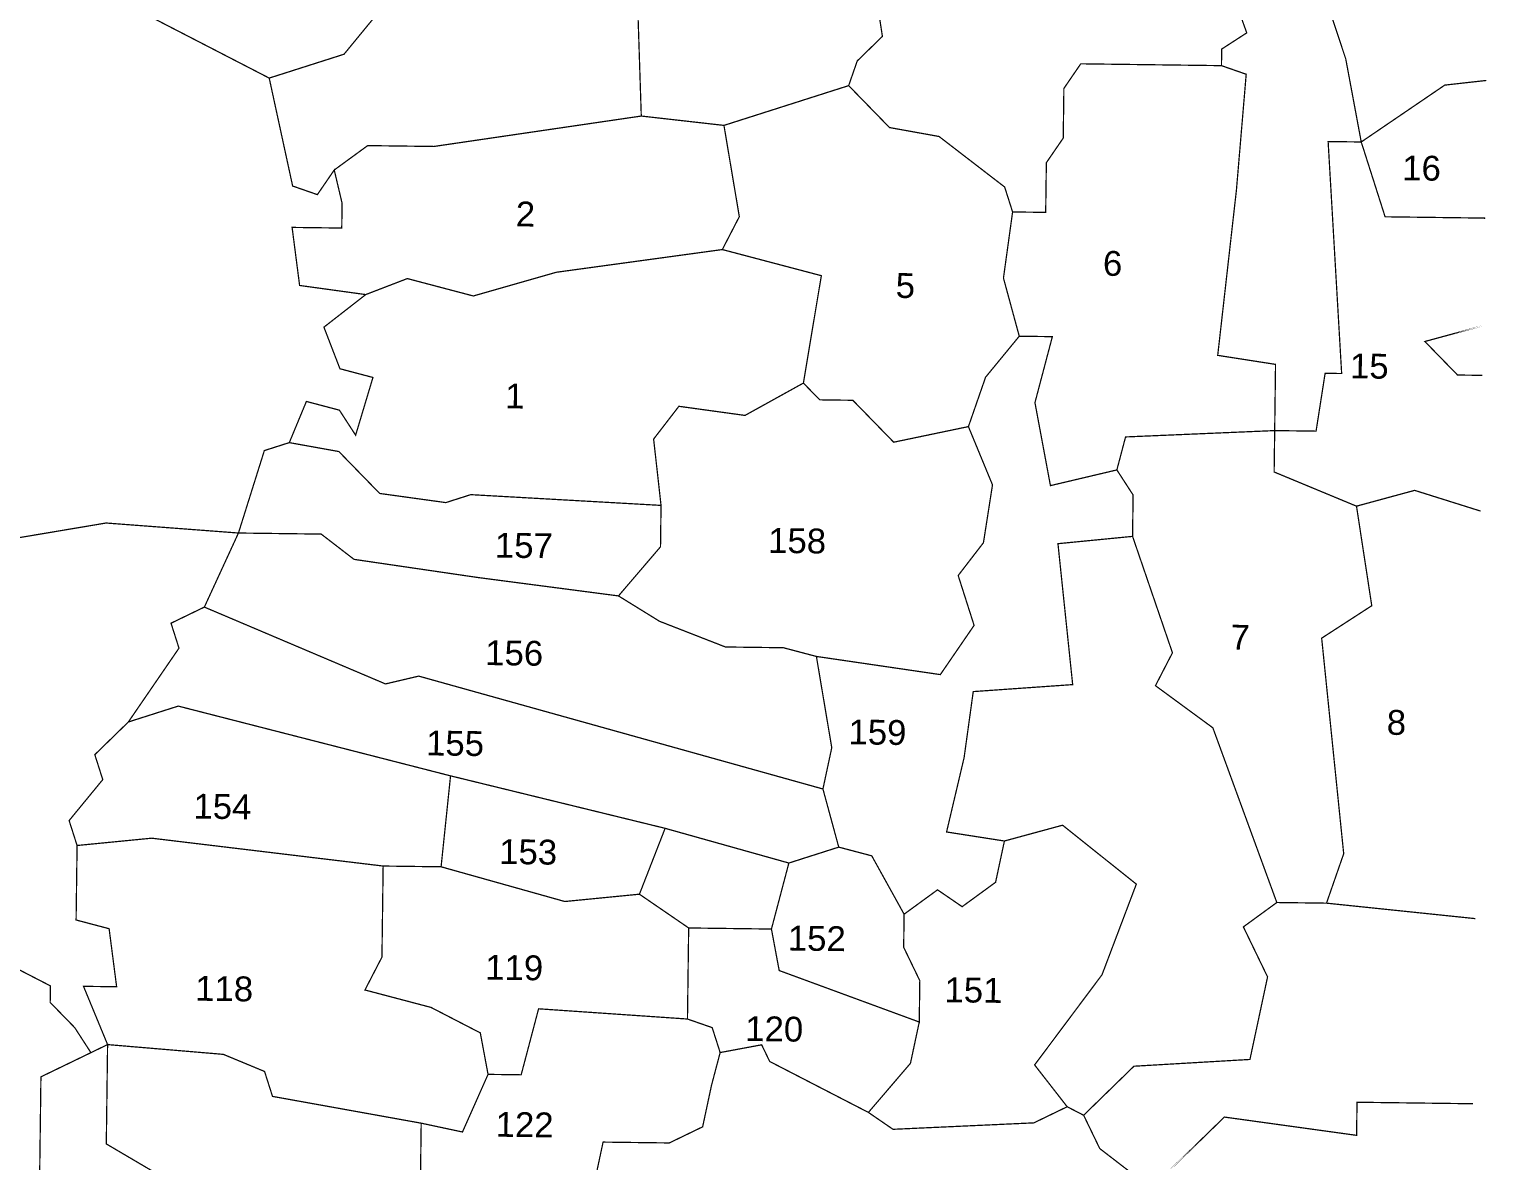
# Model space of a CAD drawing. Header units: metres. Extents: x 259278 to 277237, y 2171369 to 2185379.
# Drawn here: x 276488 to 277186, y 2174934 to 2175476 of the extents above; entities that cross this region are included whole.
import ezdxf

# ---------------------------------------------------------------- set-up
doc = ezdxf.new("R2010")
doc.units = ezdxf.units.M
doc.header["$MEASUREMENT"] = 0
for name, color, linetype in [('RIVER @ 1', 4, 'Continuous'), ('SURVEY NO.', 7, 'Continuous'), ('SURVEY PLOT BOUNDARY', 35, 'Continuous')]:
    doc.layers.add(name, color=color, linetype=linetype)
doc.styles.add('PDF Arial', font='arial.ttf')

msp = doc.modelspace()

# ---------------------------------------------------------------- hatches: boundary and pattern name
at = {"layer": 'RIVER @ 1'}
h = msp.add_hatch(dxfattribs=at)
h.set_pattern_fill('DASH', color=256, scale=11.894434, angle=-0.74564)
h.set_pattern_definition([(359.25436, (257896.262, 2170850.366), (38.253085, 37.270174), [37.76483, -37.76483])])
edge = h.paths.add_edge_path()
edge.add_line((277165.72, 2174242.72), (277165.78, 2174247.49))
edge.add_line((277165.78, 2174247.49), (277094.27, 2174236.52))
edge.add_line((277094.27, 2174236.52), (276998.98, 2174225.86))
edge.add_line((276998.98, 2174225.86), (276955.42, 2174230.4))
edge.add_line((276955.42, 2174230.4), (276872.28, 2174239.41))
edge.add_line((276872.28, 2174239.41), (276702.23, 2174273.35))
edge.add_line((276702.23, 2174273.35), (276619.24, 2174294.25))
edge.add_line((276619.24, 2174294.25), (276559.88, 2174302.96))
edge.add_line((276559.88, 2174302.96), (276468.81, 2174312.07))
edge.add_line((276468.81, 2174312.07), (276397.45, 2174313))
edge.add_line((276397.45, 2174313), (276314.05, 2174302.19))
edge.add_line((276314.05, 2174302.19), (276274.31, 2174294.78))
edge.add_line((276274.31, 2174294.78), (276234.46, 2174279.43))
edge.add_line((276234.46, 2174279.43), (276202.38, 2174252.09))
edge.add_line((276202.38, 2174252.09), (276174.17, 2174216.77))
edge.add_line((276174.17, 2174216.77), (276141.99, 2174181.5))
edge.add_line((276141.99, 2174181.5), (276130, 2174173.73))
edge.add_line((276130, 2174173.73), (276125.98, 2174169.81))
edge.add_line((276125.98, 2174169.81), (276109.97, 2174158.12))
edge.add_line((276109.97, 2174158.12), (276038.25, 2174131.3))
edge.add_line((276038.25, 2174131.3), (275879.07, 2174085.79))
edge.add_line((275879.07, 2174085.79), (275719.78, 2174032.34))
edge.add_line((275719.78, 2174032.34), (275663.97, 2174009.28))
edge.add_line((275663.97, 2174009.28), (275624.12, 2173993.93))
edge.add_line((275624.12, 2173993.93), (275560.08, 2173947.18))
edge.add_line((275560.08, 2173947.18), (275544.06, 2173935.49))
edge.add_line((275544.06, 2173935.49), (275495.98, 2173896.46))
edge.add_line((275495.98, 2173896.46), (275459.94, 2173869.17))
edge.add_line((275459.94, 2173869.17), (275439.86, 2173849.61))
edge.add_line((275439.86, 2173849.61), (275419.99, 2173845.9))
edge.add_line((275419.99, 2173845.9), (275408.09, 2173846.06))
edge.add_line((275408.09, 2173846.06), (275396.36, 2173858.1))
edge.add_line((275396.36, 2173858.1), (275388.74, 2173882))
edge.add_line((275388.74, 2173882), (275377.46, 2173929.73))
edge.add_line((275377.46, 2173929.73), (275378.14, 2173981.27))
edge.add_line((275378.14, 2173981.27), (275387.35, 2174080.29))
edge.add_line((275387.35, 2174080.29), (275392.09, 2174139.71))
edge.add_line((275392.09, 2174139.71), (275393.02, 2174211.08))
edge.add_line((275393.02, 2174211.08), (275390.19, 2174298.35))
edge.add_line((275390.19, 2174298.35), (275391.02, 2174361.79))
edge.add_line((275391.02, 2174361.79), (275403.68, 2174421.11))
edge.add_line((275403.68, 2174421.11), (275424.18, 2174472.39))
edge.add_line((275424.18, 2174472.39), (275452.26, 2174520.84))
edge.add_line((275452.26, 2174520.84), (275460.68, 2174535.36))
edge.add_line((275460.68, 2174535.36), (275476.79, 2174554.98))
edge.add_line((275476.79, 2174554.98), (275480.86, 2174562.86))
edge.add_line((275480.86, 2174562.86), (275488.94, 2174574.65))
edge.add_line((275488.94, 2174574.65), (275505.27, 2174610.13))
edge.add_line((275505.27, 2174610.13), (275513.71, 2174649.67))
edge.add_line((275513.71, 2174649.67), (275514.64, 2174721.04))
edge.add_line((275514.64, 2174721.04), (275492.4, 2174840.29))
edge.add_line((275492.4, 2174840.29), (275446.69, 2174983.65))
edge.add_line((275446.69, 2174983.65), (275407.87, 2175047.6))
edge.add_line((275407.87, 2175047.6), (275357.27, 2175119.64))
edge.add_line((275357.27, 2175119.64), (275278.96, 2175196))
edge.add_line((275278.96, 2175196), (275208.59, 2175272.26))
edge.add_line((275208.59, 2175272.26), (275173.43, 2175312.37))
edge.add_line((275173.43, 2175312.37), (275177.34, 2175308.35))
edge.add_line((275177.34, 2175308.35), (275103.1, 2175392.6))
edge.add_line((275103.1, 2175392.6), (274981.97, 2175529))
edge.add_line((274981.97, 2175529), (274892.44, 2175657.06))
edge.add_line((274892.44, 2175657.06), (274853.73, 2175728.94))
edge.add_line((274853.73, 2175728.94), (274811.36, 2175824.66))
edge.add_line((274811.36, 2175824.66), (274773.17, 2175936.2))
edge.add_line((274773.17, 2175936.2), (274761.74, 2175972.03))
edge.add_line((274761.74, 2175972.03), (274754.82, 2175997.51))
edge.add_line((274754.82, 2175997.51), (274750.16, 2175995.98))
edge.add_line((274750.16, 2175995.98), (274698.11, 2175957))
edge.add_line((274698.11, 2175957), (274721.01, 2175889.29))
edge.add_line((274721.01, 2175889.29), (274744.13, 2175837.44))
edge.add_line((274744.13, 2175837.44), (274798.13, 2175721.73))
edge.add_line((274798.13, 2175721.73), (274805.85, 2175705.77))
edge.add_line((274805.85, 2175705.77), (274817.49, 2175685.79))
edge.add_line((274817.49, 2175685.79), (274863.87, 2175593.98))
edge.add_line((274863.87, 2175593.98), (274863.82, 2175590.02))
edge.add_line((274863.82, 2175590.02), (274871.59, 2175578.02))
edge.add_line((274871.59, 2175578.02), (274914.42, 2175517.98))
edge.add_line((274914.42, 2175517.98), (274996.18, 2175401.92))
edge.add_line((274996.18, 2175401.92), (275097.75, 2175285.6))
edge.add_line((275097.75, 2175285.6), (275183.82, 2175197.24))
edge.add_line((275183.82, 2175197.24), (275219.04, 2175161.09))
edge.add_line((275219.04, 2175161.09), (275281.69, 2175100.79))
edge.add_line((275281.69, 2175100.79), (275289.52, 2175092.76))
edge.add_line((275289.52, 2175092.76), (275324.57, 2175044.72))
edge.add_line((275324.57, 2175044.72), (275332.4, 2175036.68))
edge.add_line((275332.4, 2175036.68), (275355.82, 2175008.62))
edge.add_line((275355.82, 2175008.62), (275359.58, 2174992.71))
edge.add_line((275359.58, 2174992.71), (275375.08, 2174964.75))
edge.add_line((275375.08, 2174964.75), (275378.89, 2174952.8))
edge.add_line((275378.89, 2174952.8), (275401.9, 2174893.02))
edge.add_line((275401.9, 2174893.02), (275420.74, 2174817.43))
edge.add_line((275420.74, 2174817.43), (275424.34, 2174789.63))
edge.add_line((275424.34, 2174789.63), (275424.08, 2174769.8))
edge.add_line((275424.08, 2174769.8), (275427.63, 2174738.03))
edge.add_line((275427.63, 2174738.03), (275427.48, 2174726.14))
edge.add_line((275427.48, 2174726.14), (275422.95, 2174682.58))
edge.add_line((275422.95, 2174682.58), (275401.94, 2174591.65))
edge.add_line((275401.94, 2174591.65), (275381.34, 2174532.43))
edge.add_line((275381.34, 2174532.43), (275373, 2174500.82))
edge.add_line((275373, 2174500.82), (275364.45, 2174473.08))
edge.add_line((275364.45, 2174473.08), (275352.3, 2174433.67))
edge.add_line((275352.3, 2174433.67), (275343.86, 2174394.13))
edge.add_line((275343.86, 2174394.13), (275343.91, 2174398.09))
edge.add_line((275343.91, 2174398.09), (275326.87, 2174307.11))
edge.add_line((275326.87, 2174307.11), (275309.82, 2174216.12))
edge.add_line((275309.82, 2174216.12), (275309.77, 2174212.16))
edge.add_line((275309.77, 2174212.16), (275288.2, 2174077.61))
edge.add_line((275288.2, 2174077.61), (275279.44, 2174014.28))
edge.add_line((275279.44, 2174014.28), (275274.91, 2173970.72))
edge.add_line((275274.91, 2173970.72), (275274.86, 2173966.75))
edge.add_line((275274.86, 2173966.75), (275264.82, 2173804.3))
edge.add_line((275264.82, 2173804.3), (275260.08, 2173744.88))
edge.add_line((275260.08, 2173744.88), (275254.1, 2173590.3))
edge.add_line((275254.1, 2173590.3), (275244.99, 2173499.22))
edge.add_line((275244.99, 2173499.22), (275236.44, 2173451.74))
edge.add_line((275236.44, 2173451.74), (275236.39, 2173447.78))
edge.add_line((275236.39, 2173447.78), (275232.01, 2173416.11))
edge.add_line((275232.01, 2173416.11), (275206.99, 2173321.26))
edge.add_line((275206.99, 2173321.26), (275194.53, 2173277.81))
edge.add_line((275194.53, 2173277.81), (275190.3, 2173258.03))
edge.add_line((275190.3, 2173258.03), (275169.3, 2173167.1))
edge.add_line((275169.3, 2173167.1), (275152.25, 2173076.12))
edge.add_line((275152.25, 2173076.12), (275147.64, 2173040.84))
edge.add_line((275147.64, 2173040.84), (275143.45, 2173008.82))
edge.add_line((275143.45, 2173008.82), (275109.1, 2172807.03))
edge.add_line((275109.1, 2172807.03), (275095.66, 2172688.24))
edge.add_line((275095.66, 2172688.24), (275086.6, 2172601.11))
edge.add_line((275086.6, 2172601.11), (275086.24, 2172573.36))
edge.add_line((275086.24, 2172573.36), (275081.34, 2172502.05))
edge.add_line((275081.34, 2172502.05), (275084.74, 2172458.38))
edge.add_line((275084.74, 2172458.38), (275084.23, 2172418.73))
edge.add_line((275084.23, 2172418.73), (275091.43, 2172363.12))
edge.add_line((275091.43, 2172363.12), (275105.48, 2172224.15))
edge.add_line((275105.48, 2172224.15), (275127.2, 2172065.25))
edge.add_line((275127.2, 2172065.25), (275134.62, 2172025.49))
edge.add_line((275134.62, 2172025.49), (275164.63, 2171894.24))
edge.add_line((275164.63, 2171894.24), (275198.24, 2171735.19))
edge.add_line((275198.24, 2171735.19), (275213.37, 2171679.47))
edge.add_line((275213.37, 2171679.47), (275246.88, 2171512.49))
edge.add_line((275246.88, 2171512.49), (275246.94, 2171516.45))
edge.add_line((275246.94, 2171516.45), (275269.33, 2171409.09))
edge.add_line((275269.33, 2171409.09), (275271.15, 2171397.17))

# ---------------------------------------------------------------- linework, layer by layer
at = {"layer": 'SURVEY PLOT BOUNDARY', "lineweight": 18, "const_width": 0.595}
for points in [[(276857.95, 2175575.96), (276861.61, 2175552.12), (276877.26, 2175536.06), (276873.14, 2175524.21), (276888.95, 2175520.04), (276896.25, 2175472.36), (276884.21, 2175460.62), (276880.09, 2175448.78), (276820.37, 2175429.73), (276780.78, 2175434.21), (276777.95, 2175521.49), (276770.18, 2175533.48), (276786.44, 2175565), (276794.53, 2175576.79)], [(277058.63, 2175458.35), (277058.73, 2175466.28), (277070.73, 2175474.06), (277059.25, 2175505.93), (277063.58, 2175533.63), (277075.62, 2175545.37), (277072.07, 2175577.14), (277083.81, 2175565.09), (277118.15, 2175461.54), (277125.56, 2175421.79), (277109.7, 2175422), (277112.94, 2175366.44), (277116.18, 2175310.88), (277108.26, 2175310.98), (277103.93, 2175283.28), (277084.11, 2175283.54), (277084.52, 2175315.26), (277056.83, 2175319.58), (277065.79, 2175398.78), (277070.47, 2175454.23)], [(276770.18, 2175533.48), (276777.95, 2175521.49), (276780.78, 2175434.21), (276681.47, 2175419.64), (276649.75, 2175420.05), (276633.74, 2175408.36), (276625.66, 2175396.57), (276613.82, 2175400.69), (276602.6, 2175452.39), (276638.43, 2175463.82), (276654.54, 2175483.44), (276666.64, 2175499.14), (276710.25, 2175498.57)], [(277084.11, 2175283.54), (277012.7, 2175280.5), (277008.53, 2175264.7), (276976.72, 2175257.18), (276969.3, 2175296.93), (276977.64, 2175328.54), (276961.79, 2175328.75), (276954.22, 2175356.61), (276958.6, 2175388.27), (276974.45, 2175388.07), (276974.76, 2175411.86), (276982.85, 2175423.65), (276983.16, 2175447.44), (276991.24, 2175459.23), (277058.63, 2175458.35), (277070.47, 2175454.23), (277065.79, 2175398.78), (277056.83, 2175319.58), (277084.52, 2175315.26)], [(276961.79, 2175328.75), (276945.67, 2175309.13), (276937.44, 2175285.45), (276901.65, 2175277.98), (276882.09, 2175298.06), (276866.24, 2175298.27), (276858.41, 2175306.3), (276867.01, 2175357.74), (276819.59, 2175370.26), (276827.73, 2175386.01), (276820.37, 2175429.73), (276880.09, 2175448.78), (276899.65, 2175428.7), (276923.38, 2175424.42), (276954.79, 2175400.22), (276958.6, 2175388.27), (276954.22, 2175356.61)], [(276819.59, 2175370.26), (276740.16, 2175359.39), (276700.36, 2175348.02), (276668.75, 2175356.36), (276648.82, 2175348.69), (276617.16, 2175353.06), (276613.56, 2175380.87), (276637.34, 2175380.56), (276637.5, 2175392.45), (276633.74, 2175408.36), (276649.75, 2175420.05), (276681.47, 2175419.64), (276780.78, 2175434.21), (276820.37, 2175429.73), (276827.73, 2175386.01)], [(276858.41, 2175306.3), (276830.45, 2175290.81), (276798.79, 2175295.18), (276786.69, 2175279.48), (276790.24, 2175247.71), (276699.12, 2175252.86), (276687.18, 2175249.05), (276655.51, 2175253.43), (276635.95, 2175273.51), (276612.22, 2175277.78), (276620.4, 2175297.5), (276636.21, 2175293.33), (276643.98, 2175281.34), (276652.27, 2175308.99), (276636.47, 2175313.16), (276628.8, 2175333.08), (276648.82, 2175348.69), (276668.75, 2175356.36), (276700.36, 2175348.02), (276740.16, 2175359.39), (276819.59, 2175370.26), (276867.01, 2175357.74)], [(277008.53, 2175264.7), (277016.31, 2175252.7), (277016.05, 2175232.87), (276980.32, 2175229.37), (276987.37, 2175161.87), (276939.75, 2175158.52), (276935.37, 2175126.86), (276926.98, 2175091.28), (276954.68, 2175086.95), (276950.45, 2175067.18), (276934.44, 2175055.49), (276922.65, 2175063.57), (276906.64, 2175051.89), (276891.15, 2175079.85), (276875.34, 2175084.02), (276867.77, 2175111.87), (276872, 2175131.65), (276864.64, 2175175.36), (276923.99, 2175166.66), (276940.16, 2175190.24), (276932.54, 2175214.13), (276944.64, 2175229.84), (276948.97, 2175257.54), (276937.44, 2175285.45), (276945.67, 2175309.13), (276961.79, 2175328.75), (276977.64, 2175328.54), (276969.3, 2175296.93), (276976.72, 2175257.18)], [(277183.89, 2175333.79), (277156.03, 2175326.22), (277171.68, 2175310.16), (277183.58, 2175310), (277171.68, 2175310.16), (277156.03, 2175326.22)], [(276937.44, 2175285.45), (276948.97, 2175257.54), (276944.64, 2175229.84), (276932.54, 2175214.13), (276940.16, 2175190.24), (276923.99, 2175166.66), (276864.64, 2175175.36), (276848.83, 2175179.53), (276821.08, 2175179.89), (276789.52, 2175192.2), (276769.86, 2175204.35), (276789.99, 2175227.88), (276790.24, 2175247.71), (276786.69, 2175279.48), (276798.79, 2175295.18), (276830.45, 2175290.81), (276858.41, 2175306.3), (276866.24, 2175298.27), (276882.09, 2175298.06), (276901.65, 2175277.98)], [(277085.13, 2175057.49), (277054.5, 2175141.17), (277027.01, 2175161.35), (277035.15, 2175177.11), (277016.05, 2175232.87), (277016.31, 2175252.7), (277008.53, 2175264.7), (277012.7, 2175280.5), (277084.11, 2175283.54), (277083.85, 2175263.71), (277123.29, 2175247.34), (277130.6, 2175199.66), (277106.61, 2175184.11), (277117.16, 2175080.87), (277108.92, 2175057.18)], [(276790.24, 2175247.71), (276789.99, 2175227.88), (276769.86, 2175204.35), (276702.57, 2175213.16), (276643.21, 2175221.86), (276627.51, 2175233.96), (276587.87, 2175234.48), (276600.27, 2175273.97), (276612.22, 2175277.78), (276635.95, 2175273.51), (276655.51, 2175253.43), (276687.18, 2175249.05), (276699.12, 2175252.86)], [(276867.77, 2175111.87), (276674.2, 2175165.94), (276658.29, 2175162.19), (276571.54, 2175199), (276587.87, 2175234.48), (276627.51, 2175233.96), (276643.21, 2175221.86), (276702.57, 2175213.16), (276769.86, 2175204.35), (276789.52, 2175192.2), (276821.08, 2175179.89), (276848.83, 2175179.53), (276864.64, 2175175.36), (276872, 2175131.65)], [(276984.74, 2174959.66), (276969.14, 2174979.69), (277001.42, 2175022.89), (277017.85, 2175066.3), (276982.53, 2175094.52), (276954.68, 2175086.95), (276926.98, 2175091.28), (276935.37, 2175126.86), (276939.75, 2175158.52), (276987.37, 2175161.87), (276980.32, 2175229.37), (277016.05, 2175232.87), (277035.15, 2175177.11), (277027.01, 2175161.35), (277054.5, 2175141.17), (277085.13, 2175057.49), (277069.12, 2175045.81), (277080.7, 2175021.86), (277072.26, 2174982.32), (277016.71, 2174979.07), (276992.62, 2174955.59)], [(276875.34, 2175084.02), (276851.45, 2175076.4), (276792.2, 2175093.03), (276689.44, 2175118.16), (276559.03, 2175151.58), (276535.14, 2175143.96), (276559.39, 2175179.33), (276555.58, 2175191.28), (276571.54, 2175199), (276658.29, 2175162.19), (276674.2, 2175165.94), (276867.77, 2175111.87)], [(276689.44, 2175118.16), (276684.91, 2175074.6), (276657.16, 2175074.96), (276546.31, 2175088.3), (276510.59, 2175084.8), (276506.78, 2175096.74), (276522.89, 2175116.36), (276519.08, 2175128.31), (276535.14, 2175143.96), (276559.03, 2175151.58)], [(276792.2, 2175093.03), (276779.89, 2175061.47), (276744.16, 2175057.97), (276684.91, 2175074.6), (276689.44, 2175118.16)], [(276851.45, 2175076.4), (276843.11, 2175044.78), (276803.47, 2175045.3), (276779.89, 2175061.47), (276792.2, 2175093.03)], [(276913.9, 2175000.24), (276914.16, 2175020.06), (276906.44, 2175036.03), (276906.64, 2175051.89), (276922.65, 2175063.57), (276934.44, 2175055.49), (276950.45, 2175067.18), (276954.68, 2175086.95), (276982.53, 2175094.52), (277017.85, 2175066.3), (277001.42, 2175022.89), (276969.14, 2174979.69), (276984.74, 2174959.66), (276968.78, 2174951.94), (276901.34, 2174948.85), (276889.55, 2174956.94), (276909.68, 2174980.47)], [(276657.16, 2175074.96), (276656.85, 2175051.17), (276656.59, 2175031.35), (276648.45, 2175015.59), (276680.06, 2175007.25), (276703.69, 2174995.04), (276707.4, 2174975.17), (276695.15, 2174947.57), (276675.38, 2174951.79), (276604.18, 2174964.62), (276600.37, 2174976.56), (276580.65, 2174984.75), (276525.2, 2174989.44), (276513.67, 2175017.34), (276529.53, 2175017.14), (276525.93, 2175044.94), (276510.12, 2175049.12), (276510.59, 2175084.8), (276546.31, 2175088.3)], [(276906.64, 2175051.89), (276906.44, 2175036.03), (276914.16, 2175020.06), (276913.9, 2175000.24), (276846.82, 2175024.91), (276843.11, 2175044.78), (276851.45, 2175076.4), (276875.34, 2175084.02), (276891.15, 2175079.85)], [(276803.47, 2175045.3), (276802.9, 2175001.68), (276731.6, 2175006.58), (276723.26, 2174974.96), (276707.4, 2174975.17), (276703.69, 2174995.04), (276680.06, 2175007.25), (276648.45, 2175015.59), (276656.59, 2175031.35), (276656.85, 2175051.17), (276657.16, 2175074.96), (276684.91, 2175074.6), (276744.16, 2175057.97), (276779.89, 2175061.47)], [(276889.55, 2174956.94), (276842.29, 2174981.34), (276838.43, 2174989.33), (276818.55, 2174985.62), (276814.74, 2174997.56), (276802.9, 2175001.68), (276803.47, 2175045.3), (276843.11, 2175044.78), (276846.82, 2175024.91), (276913.9, 2175000.24), (276909.68, 2174980.47)], [(276517.22, 2174985.57), (276493.28, 2174973.99), (276492.56, 2174918.48), (276472.38, 2174890.99), (276491.79, 2174859.01), (276506.46, 2174767.61), (276498.48, 2174763.75), (276482.67, 2174767.92), (276427.28, 2174776.58), (276416.26, 2174844.13), (276408.75, 2174875.95), (276392.89, 2174876.16), (276389.54, 2174923.79), (276405.5, 2174931.51), (276433.25, 2174931.15), (276445.3, 2174942.89), (276446.07, 2175002.36), (276477.89, 2175009.88), (276482.06, 2175025.69), (276497.82, 2175017.55), (276497.71, 2175009.62), (276509.45, 2174997.57)], [(276734.12, 2174895.51), (276690.82, 2174919.87), (276675.07, 2174928), (276675.38, 2174951.79), (276695.15, 2174947.57), (276707.4, 2174975.17), (276723.26, 2174974.96), (276731.6, 2175006.58), (276802.9, 2175001.68), (276814.74, 2174997.56), (276818.55, 2174985.62), (276814.38, 2174969.81), (276810.16, 2174950.04), (276794.2, 2174942.32), (276762.49, 2174942.73), (276758.26, 2174922.96), (276761.92, 2174899.12)], [(276618.18, 2174821.68), (276582.34, 2174810.25), (276594.49, 2174829.92), (276598.67, 2174845.72), (276567.31, 2174873.89), (276551.61, 2174885.99), (276532.15, 2174914), (276516.4, 2174922.14), (276508.31, 2174910.35), (276492.56, 2174918.48), (276493.28, 2174973.99), (276517.22, 2174985.57), (276525.2, 2174989.44), (276524.89, 2174965.65), (276524.58, 2174941.86), (276552.13, 2174925.64), (276583.58, 2174905.4), (276591.25, 2174885.47), (276614.78, 2174865.34), (276610.45, 2174837.64)], [(276690.82, 2174919.87), (276686.39, 2174884.24), (276690, 2174856.43), (276685.93, 2174848.55), (276666.06, 2174844.85), (276657.97, 2174833.05), (276642.12, 2174833.26), (276629.97, 2174813.59), (276618.18, 2174821.68), (276610.45, 2174837.64), (276614.78, 2174865.34), (276591.25, 2174885.47), (276583.58, 2174905.4), (276552.13, 2174925.64), (276524.58, 2174941.86), (276524.89, 2174965.65), (276525.2, 2174989.44), (276580.65, 2174984.75), (276600.37, 2174976.56), (276604.18, 2174964.62), (276675.38, 2174951.79), (276675.07, 2174928)]]:
    msp.add_lwpolyline(points, close=True, dxfattribs=at)
for points in [[(277016.04, 2174927.53), (277000.34, 2174939.63), (276992.62, 2174955.59), (277016.71, 2174979.07), (277072.26, 2174982.32), (277080.7, 2175021.86), (277069.12, 2175045.81), (277085.13, 2175057.49), (277108.92, 2175057.18), (277180.19, 2175049.77), (277108.92, 2175057.18), (277117.16, 2175080.87), (277106.61, 2175184.11), (277130.6, 2175199.66), (277123.29, 2175247.34), (277151.14, 2175254.91), (277182.73, 2175244.98), (277151.14, 2175254.91), (277123.29, 2175247.34), (277083.85, 2175263.71), (277084.11, 2175283.54), (277103.93, 2175283.28), (277108.26, 2175310.98), (277116.18, 2175310.88), (277109.7, 2175422), (277125.56, 2175421.79), (277136.99, 2175385.95), (277184.56, 2175385.33), (277136.99, 2175385.95), (277125.56, 2175421.79), (277165.56, 2175449.03), (277185.41, 2175451.25), (277165.56, 2175449.03), (277125.56, 2175421.79), (277118.15, 2175461.54), (277083.81, 2175565.09)], [(277059.25, 2175505.93), (277070.73, 2175474.06), (277058.73, 2175466.28), (277058.63, 2175458.35), (276991.24, 2175459.23), (276983.16, 2175447.44), (276982.85, 2175423.65), (276974.76, 2175411.86), (276974.45, 2175388.07), (276958.6, 2175388.27), (276954.79, 2175400.22), (276923.38, 2175424.42), (276899.65, 2175428.7), (276880.09, 2175448.78), (276884.21, 2175460.62), (276896.25, 2175472.36), (276888.95, 2175520.04)], [(276523.83, 2175493.07), (276602.6, 2175452.39), (276613.82, 2175400.69), (276625.66, 2175396.57), (276633.74, 2175408.36), (276637.5, 2175392.45), (276637.34, 2175380.56), (276613.56, 2175380.87), (276617.16, 2175353.06), (276648.82, 2175348.69), (276628.8, 2175333.08), (276636.47, 2175313.16), (276652.27, 2175308.99), (276643.98, 2175281.34), (276636.21, 2175293.33), (276620.4, 2175297.5), (276612.22, 2175277.78), (276600.27, 2175273.97), (276587.87, 2175234.48), (276524.49, 2175239.27), (276437.07, 2175224.55)], [(276654.54, 2175483.44), (276638.43, 2175463.82), (276602.6, 2175452.39), (276523.83, 2175493.07)], [(276437.07, 2175224.55), (276524.49, 2175239.27), (276587.87, 2175234.48), (276571.54, 2175199), (276555.58, 2175191.28), (276559.39, 2175179.33), (276535.14, 2175143.96), (276519.08, 2175128.31), (276522.89, 2175116.36), (276506.78, 2175096.74), (276510.59, 2175084.8), (276510.12, 2175049.12), (276525.93, 2175044.94), (276529.53, 2175017.14), (276513.67, 2175017.34), (276525.2, 2174989.44), (276517.22, 2174985.57), (276509.45, 2174997.57), (276497.71, 2175009.62), (276497.82, 2175017.55), (276482.06, 2175025.69)], [(276758.26, 2174922.96), (276762.49, 2174942.73), (276794.2, 2174942.32), (276810.16, 2174950.04), (276814.38, 2174969.81), (276818.55, 2174985.62), (276838.43, 2174989.33), (276842.29, 2174981.34), (276889.55, 2174956.94), (276901.34, 2174948.85), (276968.78, 2174951.94), (276984.74, 2174959.66), (276992.62, 2174955.59), (277000.34, 2174939.63), (277016.04, 2174927.53)], [(277031.9, 2174927.33), (277060.01, 2174954.72), (277123.33, 2174945.96), (277123.54, 2174961.82), (277179.03, 2174961.1), (277123.54, 2174961.82), (277123.33, 2174945.96), (277060.01, 2174954.72), (277031.9, 2174927.33)]]:
    msp.add_lwpolyline(points, dxfattribs=at)
at = {"layer": 'SURVEY PLOT BOUNDARY', "lineweight": 18}
msp.add_point((277184.56, 2175385.33), dxfattribs=at)

# ---------------------------------------------------------------- texts
at = {"layer": 'SURVEY NO.', "attachment_point": 7, "rotation": 359.25436, "style": 'PDF Arial'}
for s, insert, char_height in [('16', (277145.14, 2175403.29), 11.894), ('2', (276720.62, 2175381.39), 11.89), ('6', (277001.81, 2175357.57), 11.89), ('5', (276902.55, 2175346.96), 11.89), ('15', (277120.12, 2175308.44), 11.894), ('1', (276715.52, 2175294.22), 11.89), ('157', (276710.62, 2175222.56), 11.894), ('158', (276841.49, 2175224.83), 11.894), ('7', (277062.92, 2175178.66), 11.89), ('156', (276705.99, 2175171.07), 11.894), ('8', (277137.72, 2175137.7), 11.89), ('159', (276879.95, 2175133.12), 11.894), ('155', (276677.67, 2175127.82), 11.894), ('154', (276566.26, 2175097.55), 11.894), ('153', (276712.68, 2175075.8), 11.894), ('152', (276850.91, 2175034.36), 11.894), ('119', (276706.01, 2175020.39), 11.894), ('118', (276567.11, 2175010.3), 11.894), ('151', (276925.92, 2175009.59), 11.894), ('120', (276830.52, 2174991.01), 11.894), ('122', (276710.98, 2174945.32), 11.894)]:
    msp.add_mtext(s, dxfattribs=dict(at, insert=insert, char_height=char_height))

doc.saveas('drawing.dxf')
